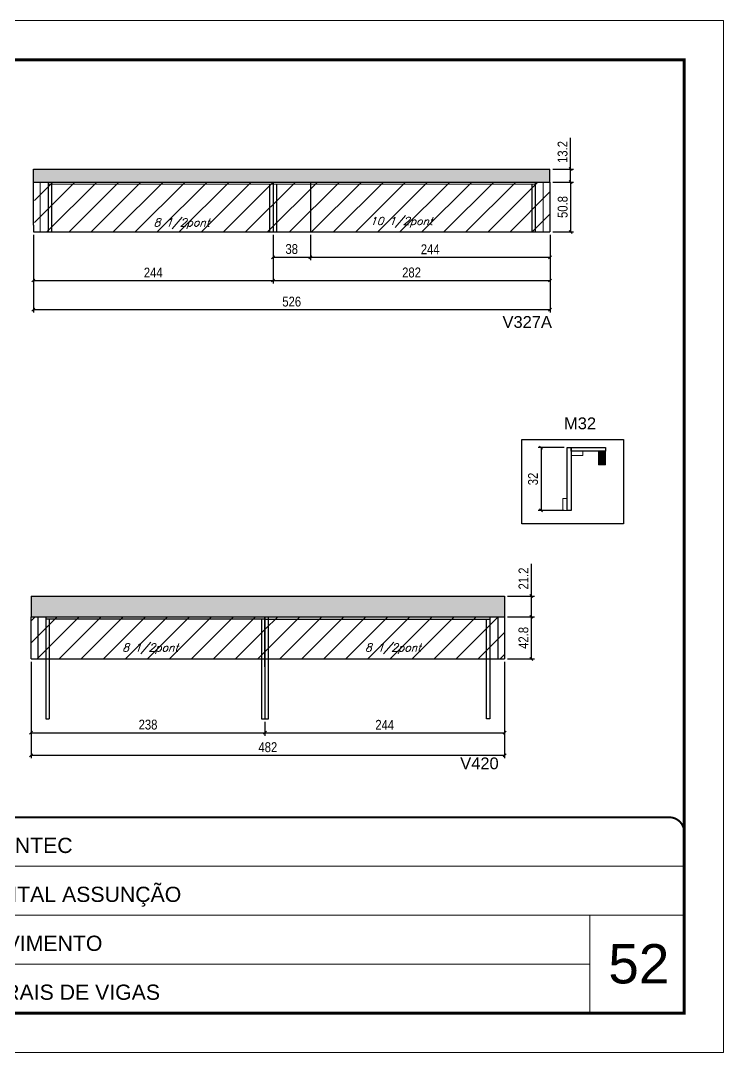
# Model space of a CAD drawing. Extents: x 137137 to 143418, y 10464 to 34486.
# Drawn here: x 142662 to 143377, y 19653 to 20703 of the extents above; entities that cross this region are included whole.
import ezdxf

# ---------------------------------------------------------------- set-up
doc = ezdxf.new("R2010")
doc.units = 0
doc.linetypes.add('CONTINUO', pattern=[0])
doc.linetypes.add('DASHED', pattern=[0.75, 0.5, -0.25])
for name, color, linetype in [('5', 5, 'Continuous'), ('COTA', 241, 'Continuous'), ('Painéis', 200, 'Continuous'), ('Reaproveitamento', 251, 'Continuous'), ('SARR_2.2x7', 40, 'Continuous'), ('SARR_3.5x7', 81, 'Continuous'), ('texto', 7, 'Continuous')]:
    doc.layers.add(name, color=color, linetype=linetype)
for name, color, linetype, lineweight in [('CARIMBO', 255, 'Continuous', 9), ('Folhas', 255, 'Continuous', 9), ('Madeira', 126, 'Continuous', 18), ('Sarr 2.2x7', 40, 'Continuous', 9), ('SARRAFO DE PRESSAO', 251, 'DASHED', 9)]:
    doc.layers.add(name, color=color, linetype=linetype, lineweight=lineweight)
doc.styles.add('ARIAL', font='arial.ttf')
doc.styles.add('COTA TECNICA', font='techl___.ttf', dxfattribs={"height": 10})
doc.styles.add('Romans', font='romans.shx')
doc.styles.get("Standard").update_dxf_attribs({"font": 'arial.ttf'})
doc.dimstyles.new('PAINEL', dxfattribs={"dimtxt": 10, "dimasz": 3, "dimexe": 3, "dimexo": 3, "dimgap": 3, "dimtad": 1, "dimdec": 1, "dimzin": 12, "dimdsep": 46, "dimtxsty": 'COTA TECNICA', "dimblk1": 'OBLIQUE', "dimblk2": 'OBLIQUE', "dimsah": 1, "dimcen": 0.9, "dimclrd": 4, "dimclre": 4, "dimclrt": 240, "dimadec": 1, "dimazin": 3, "dimtfac": 1, "dimtdec": 1, "dimtmove": 0, "dimatfit": 3, "dimfxl": 1, "dimtolj": 1, "dimtzin": 12, "dimarcsym": 0})

# ---------------------------------------------------------------- blocks, each defined once
blk = doc.blocks.new('9999999999')
at = {"color": 30, "linetype": 'CONTINUO'}
for p, q in [((98564.6, 34379.6), (99584, 34379.6)), ((98564.6, 34329.8), (99488, 34329.8)), ((99584, 34329.8), (99488, 34329.8)), ((99488, 34329.8), (99488, 34230.2)), ((98564.6, 34280), (99488, 34280))]:
    blk.add_line(p, q, dxfattribs=at)
at = {"color": 30, "linetype": 'CONTINUO', "const_width": 2}
blk.add_lwpolyline([(99584, 34230.2), (99584, 34414.4, 0.414214), (99569, 34429.4), (98229, 34429.4, 0.414214), (98214, 34414.4), (98214, 34245.2, 0.414214), (98229, 34230.2), (99584, 34230.2)], format="xyb", dxfattribs=at)
at = {"layer": 'Folhas'}
blk.add_lwpolyline([(98139, 34190.2), (99624, 34190.2), (99624, 35240.2), (98139, 35240.2)], close=True, dxfattribs=at)
at = {"layer": 'Folhas', "color": 30, "const_width": 3}
blk.add_lwpolyline([(98214, 34230.2), (99584, 34230.2), (99584, 35200.2), (98214, 35200.2)], close=True, dxfattribs=at)
at = {"color": 7, "linetype": 'Continuous', "ltscale": 5, "style": 'ARIAL'}
for s, height, p in [('ROCONTEC', 15.48, (98837.7, 34393.1)), ('HOSPITAL ASSUNÇÃO', 15.483, (98837.7, 34343.3)), ('2° PAVIMENTO', 15.483, (98837.7, 34293.5)), ('LATERAIS DE VIGAS', 15.483, (98837.7, 34243.7))]:
    blk.add_text(s, height=height, dxfattribs=at).set_placement(p)
blk = doc.blocks.new('_Oblique')
at = {"color": 0, "linetype": 'ByBlock', "lineweight": -2}
blk.add_line((-0.5, -0.5), (0.5, 0.5), dxfattribs=at)
blk = doc.blocks.new('*D1843')
at = {"layer": 'COTA', "color": 4, "lineweight": -2, "ltscale": 25, "transparency": 16777216}
for p, q in [((142674.8, 20484.8), (142674.8, 20435.4)), ((142918.8, 20484.8), (142918.8, 20435.4)), ((142674.8, 20438.4), (142918.8, 20438.4))]:
    blk.add_line(p, q, dxfattribs=at)
at = {"layer": 'Defpoints', "color": 0, "ltscale": 25, "transparency": 16777216}
for p in [(142674.8, 20487.8), (142918.8, 20487.8), (142918.8, 20438.4)]:
    blk.add_point(p, dxfattribs=at)
at = {"layer": 'COTA', "color": 4, "lineweight": -2, "ltscale": 25, "transparency": 16777216, "xscale": 3, "yscale": 3, "zscale": 3, "rotation": 180}
blk.add_blockref('_Oblique', (142674.8, 20438.4), dxfattribs=at)
at = {"layer": 'COTA', "color": 4, "lineweight": -2, "ltscale": 25, "transparency": 16777216, "xscale": 3, "yscale": 3, "zscale": 3}
blk.add_blockref('_Oblique', (142918.8, 20438.4), dxfattribs=at)
at = {"layer": 'COTA', "color": 240, "ltscale": 25, "transparency": 16777216, "insert": (142796.8, 20446.5), "char_height": 10, "attachment_point": 5, "style": 'COTA TECNICA'}
blk.add_mtext('\\A1;244', dxfattribs=at)
blk = doc.blocks.new('*D1844')
at = {"layer": 'COTA', "color": 4, "lineweight": -2, "ltscale": 25, "transparency": 16777216}
for p, q in [((142956.8, 20484.8), (142956.8, 20459.1)), ((143200.8, 20484.8), (143200.8, 20459.1)), ((142956.8, 20462.1), (143200.8, 20462.1))]:
    blk.add_line(p, q, dxfattribs=at)
at = {"layer": 'Defpoints', "color": 0, "ltscale": 25, "transparency": 16777216}
for p in [(142956.8, 20487.8), (143200.8, 20487.8), (143200.8, 20462.1)]:
    blk.add_point(p, dxfattribs=at)
at = {"layer": 'COTA', "color": 4, "lineweight": -2, "ltscale": 25, "transparency": 16777216, "xscale": 3, "yscale": 3, "zscale": 3, "rotation": 180}
blk.add_blockref('_Oblique', (142956.8, 20462.1), dxfattribs=at)
at = {"layer": 'COTA', "color": 4, "lineweight": -2, "ltscale": 25, "transparency": 16777216, "xscale": 3, "yscale": 3, "zscale": 3}
blk.add_blockref('_Oblique', (143200.8, 20462.1), dxfattribs=at)
at = {"layer": 'COTA', "color": 240, "ltscale": 25, "transparency": 16777216, "insert": (143078.8, 20470.2), "char_height": 10, "attachment_point": 5, "style": 'COTA TECNICA'}
blk.add_mtext('\\A1;244', dxfattribs=at)
blk = doc.blocks.new('*D1845')
at = {"layer": 'COTA', "color": 4, "lineweight": -2, "ltscale": 25, "transparency": 16777216}
for p, q in [((143203.8, 20538.6), (143224.8, 20538.6)), ((143221.8, 20538.6), (143221.8, 20487.8)), ((143203.8, 20487.8), (143224.8, 20487.8))]:
    blk.add_line(p, q, dxfattribs=at)
at = {"layer": 'Defpoints', "color": 0, "ltscale": 25, "transparency": 16777216}
for p in [(143200.8, 20538.6), (143200.8, 20487.8), (143221.8, 20487.8)]:
    blk.add_point(p, dxfattribs=at)
at = {"layer": 'COTA', "color": 4, "lineweight": -2, "ltscale": 25, "transparency": 16777216, "xscale": 3, "yscale": 3, "zscale": 3}
for p, rotation in [((143221.8, 20538.6), 90), ((143221.8, 20487.8), 270)]:
    blk.add_blockref('_Oblique', p, dxfattribs=dict(at, rotation=rotation))
at = {"layer": 'COTA', "color": 240, "ltscale": 25, "transparency": 16777216, "insert": (143213.7, 20513.2), "char_height": 10, "attachment_point": 5, "rotation": 90, "style": 'COTA TECNICA'}
blk.add_mtext('\\A1;50.8', dxfattribs=at)
blk = doc.blocks.new('*D1573')
at = {"layer": 'COTA', "color": 4, "lineweight": -2, "ltscale": 25, "transparency": 16777216}
for p, q in [((142674.8, 20484.8), (142674.8, 20405.8)), ((143200.8, 20484.8), (143200.8, 20405.8)), ((142674.8, 20408.8), (143200.8, 20408.8))]:
    blk.add_line(p, q, dxfattribs=at)
at = {"layer": 'Defpoints', "color": 0, "ltscale": 25, "transparency": 16777216}
for p in [(142674.8, 20487.8), (143200.8, 20487.8), (143200.8, 20408.8)]:
    blk.add_point(p, dxfattribs=at)
at = {"layer": 'COTA', "color": 4, "lineweight": -2, "ltscale": 25, "transparency": 16777216, "xscale": 3, "yscale": 3, "zscale": 3, "rotation": 180}
blk.add_blockref('_Oblique', (142674.8, 20408.8), dxfattribs=at)
at = {"layer": 'COTA', "color": 4, "lineweight": -2, "ltscale": 25, "transparency": 16777216, "xscale": 3, "yscale": 3, "zscale": 3}
blk.add_blockref('_Oblique', (143200.8, 20408.8), dxfattribs=at)
at = {"layer": 'COTA', "color": 240, "ltscale": 25, "transparency": 16777216, "insert": (142937.8, 20416.9), "char_height": 10, "attachment_point": 5, "style": 'COTA TECNICA'}
blk.add_mtext('\\A1;526', dxfattribs=at)
blk = doc.blocks.new('*D1846')
at = {"layer": 'COTA', "color": 4, "lineweight": -2, "ltscale": 25, "transparency": 16777216}
for p, q in [((142918.8, 20484.8), (142918.8, 20459.1)), ((142956.8, 20484.8), (142956.8, 20459.1)), ((142918.8, 20462.1), (142956.8, 20462.1))]:
    blk.add_line(p, q, dxfattribs=at)
at = {"layer": 'Defpoints', "color": 0, "ltscale": 25, "transparency": 16777216}
for p in [(142918.8, 20487.8), (142956.8, 20487.8), (142956.8, 20462.1)]:
    blk.add_point(p, dxfattribs=at)
at = {"layer": 'COTA', "color": 4, "lineweight": -2, "ltscale": 25, "transparency": 16777216, "xscale": 3, "yscale": 3, "zscale": 3, "rotation": 180}
blk.add_blockref('_Oblique', (142918.8, 20462.1), dxfattribs=at)
at = {"layer": 'COTA', "color": 4, "lineweight": -2, "ltscale": 25, "transparency": 16777216, "xscale": 3, "yscale": 3, "zscale": 3}
blk.add_blockref('_Oblique', (142956.8, 20462.1), dxfattribs=at)
at = {"layer": 'COTA', "color": 240, "ltscale": 25, "transparency": 16777216, "insert": (142937.8, 20470.4), "char_height": 10, "attachment_point": 5, "style": 'COTA TECNICA'}
blk.add_mtext('\\A1;38', dxfattribs=at)
blk = doc.blocks.new('*D1574')
at = {"layer": 'COTA', "color": 4, "lineweight": -2, "ltscale": 25, "transparency": 16777216}
for p, q in [((142918.8, 20484.8), (142918.8, 20435.4)), ((143200.8, 20484.8), (143200.8, 20435.4)), ((142918.8, 20438.4), (143200.8, 20438.4))]:
    blk.add_line(p, q, dxfattribs=at)
at = {"layer": 'Defpoints', "color": 0, "ltscale": 25, "transparency": 16777216}
for p in [(142918.8, 20487.8), (143200.8, 20487.8), (143200.8, 20438.4)]:
    blk.add_point(p, dxfattribs=at)
at = {"layer": 'COTA', "color": 4, "lineweight": -2, "ltscale": 25, "transparency": 16777216, "xscale": 3, "yscale": 3, "zscale": 3, "rotation": 180}
blk.add_blockref('_Oblique', (142918.8, 20438.4), dxfattribs=at)
at = {"layer": 'COTA', "color": 4, "lineweight": -2, "ltscale": 25, "transparency": 16777216, "xscale": 3, "yscale": 3, "zscale": 3}
blk.add_blockref('_Oblique', (143200.8, 20438.4), dxfattribs=at)
at = {"layer": 'COTA', "color": 240, "ltscale": 25, "transparency": 16777216, "insert": (143059.8, 20446.5), "char_height": 10, "attachment_point": 5, "style": 'COTA TECNICA'}
blk.add_mtext('\\A1;282', dxfattribs=at)
blk = doc.blocks.new('*D1850')
at = {"layer": 'Defpoints', "color": 0, "linetype": 'ByBlock', "transparency": 16777216}
for p in [(143218.2, 20268.4), (143191.7, 20204.4), (143218.2, 20204.4)]:
    blk.add_point(p, dxfattribs=at)
at = {"layer": 'Sarr 2.2x7', "color": 4, "linetype": 'ByBlock', "lineweight": -2, "transparency": 16777216}
for p, q in [((143215.2, 20268.4), (143188.7, 20268.4)), ((143191.7, 20268.4), (143191.7, 20204.4)), ((143215.2, 20204.4), (143188.7, 20204.4))]:
    blk.add_line(p, q, dxfattribs=at)
at = {"layer": 'Sarr 2.2x7', "color": 4, "linetype": 'ByBlock', "lineweight": -2, "transparency": 16777216, "xscale": 3, "yscale": 3, "zscale": 3}
for p, rotation in [((143191.7, 20268.4), 90), ((143191.7, 20204.4), 270)]:
    blk.add_blockref('_Oblique', p, dxfattribs=dict(at, rotation=rotation))
at = {"layer": 'Sarr 2.2x7', "color": 240, "linetype": 'ByBlock', "transparency": 16777216, "insert": (143183.5, 20236.4), "char_height": 10, "attachment_point": 5, "rotation": 90, "style": 'COTA TECNICA'}
blk.add_mtext('\\A1;32', dxfattribs=at)
blk = doc.blocks.new('*D1853')
at = {"layer": 'COTA', "color": 4, "lineweight": -2, "ltscale": 25, "transparency": 16777216}
for p, q in [((143221.8, 20551.8), (143221.8, 20583.6)), ((143203.8, 20551.8), (143224.8, 20551.8)), ((143221.8, 20538.6), (143221.8, 20551.8)), ((143203.8, 20538.6), (143224.8, 20538.6))]:
    blk.add_line(p, q, dxfattribs=at)
at = {"layer": 'Defpoints', "color": 0, "ltscale": 25, "transparency": 16777216}
for p in [(143200.8, 20551.8), (143221.8, 20551.8), (143200.8, 20538.6)]:
    blk.add_point(p, dxfattribs=at)
at = {"layer": 'COTA', "color": 4, "lineweight": -2, "ltscale": 25, "transparency": 16777216, "xscale": 3, "yscale": 3, "zscale": 3}
for p, rotation in [((143221.8, 20551.8), 90), ((143221.8, 20538.6), 270)]:
    blk.add_blockref('_Oblique', p, dxfattribs=dict(at, rotation=rotation))
at = {"layer": 'COTA', "color": 240, "ltscale": 25, "transparency": 16777216, "insert": (143213.6, 20569.2), "char_height": 10, "attachment_point": 5, "rotation": 90, "style": 'COTA TECNICA'}
blk.add_mtext('\\A1;13.2', dxfattribs=at)
blk = doc.blocks.new('*D1858')
at = {"layer": 'COTA', "color": 4, "lineweight": -2, "ltscale": 25, "transparency": 16777216}
for p, q in [((143157.5, 20096.1), (143184.9, 20096.1)), ((143181.9, 20053.3), (143181.9, 20096.1)), ((143157.5, 20053.3), (143184.9, 20053.3))]:
    blk.add_line(p, q, dxfattribs=at)
at = {"layer": 'Defpoints', "color": 0, "ltscale": 25, "transparency": 16777216}
for p in [(143154.5, 20096.1), (143181.9, 20096.1), (143154.5, 20053.3)]:
    blk.add_point(p, dxfattribs=at)
at = {"layer": 'COTA', "color": 4, "lineweight": -2, "ltscale": 25, "transparency": 16777216, "xscale": 3, "yscale": 3, "zscale": 3}
for p, rotation in [((143181.9, 20096.1), 90), ((143181.9, 20053.3), 270)]:
    blk.add_blockref('_Oblique', p, dxfattribs=dict(at, rotation=rotation))
at = {"layer": 'COTA', "color": 240, "ltscale": 25, "transparency": 16777216, "insert": (143173.8, 20074.7), "char_height": 10, "attachment_point": 5, "rotation": 90, "style": 'COTA TECNICA'}
blk.add_mtext('\\A1;42.8', dxfattribs=at)
blk = doc.blocks.new('*D1859')
at = {"layer": 'COTA', "color": 4, "lineweight": -2, "ltscale": 25, "transparency": 16777216}
for p, q in [((143181.9, 20117.3), (143181.9, 20150)), ((143157.5, 20117.3), (143184.9, 20117.3)), ((143181.9, 20096.1), (143181.9, 20117.3)), ((143157.5, 20096.1), (143184.9, 20096.1))]:
    blk.add_line(p, q, dxfattribs=at)
at = {"layer": 'Defpoints', "color": 0, "ltscale": 25, "transparency": 16777216}
for p in [(143154.5, 20117.3), (143181.9, 20117.3), (143154.5, 20096.1)]:
    blk.add_point(p, dxfattribs=at)
at = {"layer": 'COTA', "color": 4, "lineweight": -2, "ltscale": 25, "transparency": 16777216, "xscale": 3, "yscale": 3, "zscale": 3}
for p, rotation in [((143181.9, 20117.3), 90), ((143181.9, 20096.1), 270)]:
    blk.add_blockref('_Oblique', p, dxfattribs=dict(at, rotation=rotation))
at = {"layer": 'COTA', "color": 240, "ltscale": 25, "transparency": 16777216, "insert": (143173.8, 20135.1), "char_height": 10, "attachment_point": 5, "rotation": 90, "style": 'COTA TECNICA'}
blk.add_mtext('\\A1;21.2', dxfattribs=at)
blk = doc.blocks.new('*D1602')
at = {"layer": 'COTA', "color": 4, "lineweight": -2, "ltscale": 25, "transparency": 16777216}
for p, q in [((142672.5, 20050.3), (142672.5, 19952.3)), ((143154.5, 20050.3), (143154.5, 19952.3)), ((142672.5, 19955.3), (143154.5, 19955.3))]:
    blk.add_line(p, q, dxfattribs=at)
at = {"layer": 'Defpoints', "color": 0, "ltscale": 25, "transparency": 16777216}
for p in [(142672.5, 20053.3), (143154.5, 20053.3), (143154.5, 19955.3)]:
    blk.add_point(p, dxfattribs=at)
at = {"layer": 'COTA', "color": 4, "lineweight": -2, "ltscale": 25, "transparency": 16777216, "xscale": 3, "yscale": 3, "zscale": 3, "rotation": 180}
blk.add_blockref('_Oblique', (142672.5, 19955.3), dxfattribs=at)
at = {"layer": 'COTA', "color": 4, "lineweight": -2, "ltscale": 25, "transparency": 16777216, "xscale": 3, "yscale": 3, "zscale": 3}
blk.add_blockref('_Oblique', (143154.5, 19955.3), dxfattribs=at)
at = {"layer": 'COTA', "color": 240, "ltscale": 25, "transparency": 16777216, "insert": (142913.5, 19963.4), "char_height": 10, "attachment_point": 5, "style": 'COTA TECNICA'}
blk.add_mtext('\\A1;482', dxfattribs=at)
blk = doc.blocks.new('*D1865')
at = {"layer": 'COTA', "color": 4, "lineweight": -2, "ltscale": 25, "transparency": 16777216}
for p, q in [((142672.5, 20050.3), (142672.5, 19975.1)), ((142910.5, 19989.3), (142910.5, 19975.1)), ((142672.5, 19978.1), (142910.5, 19978.1))]:
    blk.add_line(p, q, dxfattribs=at)
at = {"layer": 'Defpoints', "color": 0, "ltscale": 25, "transparency": 16777216}
for p in [(142672.5, 20053.3), (142910.5, 19992.3), (142910.5, 19978.1)]:
    blk.add_point(p, dxfattribs=at)
at = {"layer": 'COTA', "color": 4, "lineweight": -2, "ltscale": 25, "transparency": 16777216, "xscale": 3, "yscale": 3, "zscale": 3, "rotation": 180}
blk.add_blockref('_Oblique', (142672.5, 19978.1), dxfattribs=at)
at = {"layer": 'COTA', "color": 4, "lineweight": -2, "ltscale": 25, "transparency": 16777216, "xscale": 3, "yscale": 3, "zscale": 3}
blk.add_blockref('_Oblique', (142910.5, 19978.1), dxfattribs=at)
at = {"layer": 'COTA', "color": 240, "ltscale": 25, "transparency": 16777216, "insert": (142791.5, 19986.4), "char_height": 10, "attachment_point": 5, "style": 'COTA TECNICA'}
blk.add_mtext('\\A1;238', dxfattribs=at)
blk = doc.blocks.new('*D1866')
at = {"layer": 'COTA', "color": 4, "lineweight": -2, "ltscale": 25, "transparency": 16777216}
for p, q in [((143154.5, 20050.3), (143154.5, 19975.1)), ((142910.5, 19989.3), (142910.5, 19975.1)), ((142910.5, 19978.1), (143154.5, 19978.1))]:
    blk.add_line(p, q, dxfattribs=at)
at = {"layer": 'Defpoints', "color": 0, "ltscale": 25, "transparency": 16777216}
for p in [(143154.5, 20053.3), (142910.5, 19992.3), (143154.5, 19978.1)]:
    blk.add_point(p, dxfattribs=at)
at = {"layer": 'COTA', "color": 4, "lineweight": -2, "ltscale": 25, "transparency": 16777216, "xscale": 3, "yscale": 3, "zscale": 3, "rotation": 180}
blk.add_blockref('_Oblique', (142910.5, 19978.1), dxfattribs=at)
at = {"layer": 'COTA', "color": 4, "lineweight": -2, "ltscale": 25, "transparency": 16777216, "xscale": 3, "yscale": 3, "zscale": 3}
blk.add_blockref('_Oblique', (143154.5, 19978.1), dxfattribs=at)
at = {"layer": 'COTA', "color": 240, "ltscale": 25, "transparency": 16777216, "insert": (143032.5, 19986.2), "char_height": 10, "attachment_point": 5, "style": 'COTA TECNICA'}
blk.add_mtext('\\A1;244', dxfattribs=at)

msp = doc.modelspace()

# ---------------------------------------------------------------- hatches: boundary and pattern name
at = {"layer": 'COTA', "linetype": 'ByBlock'}
h = msp.add_hatch(dxfattribs=at)
h.set_pattern_fill('AR-CONC', color=256, scale=0.03)
h.paths.add_polyline_path([(142674.77, 20551.85), (142674.77, 20538.65), (143200.77, 20538.65), (143200.77, 20551.85)])
h = msp.add_hatch(dxfattribs=at)
h.set_pattern_fill('AR-CONC', color=256, scale=0.03)
h.paths.add_polyline_path([(142672.53, 20117.28), (142672.53, 20096.08), (142910.53, 20096.08), (143154.53, 20096.08), (143154.53, 20117.28)])
at = {"layer": 'Madeira'}
h = msp.add_hatch(dxfattribs=at)
h.set_pattern_fill('ANSI31', color=256, scale=0.2, angle=270, style=0)
h.set_pattern_definition([(315, (159823.1568, 6916.70565), (0.449012806, 0.449012806), [])])
h.paths.add_polyline_path([(143257.14, 20264.84), (143250.14, 20264.84), (143250.14, 20250.84), (143257.14, 20250.84)])
at = {"layer": 'Reaproveitamento', "ltscale": 25}
h = msp.add_hatch(dxfattribs=at)
h.set_pattern_fill('ANSI31', color=256, scale=5)
h.set_pattern_definition([(45, (217.225, 13.2), (-11.2253202, 11.2253202), [])])
h.paths.add_polyline_path([(142675.77, 20538.65), (142675.77, 20487.85), (143200.77, 20487.85), (143200.77, 20538.65)])
h = msp.add_hatch(dxfattribs=at)
h.set_pattern_fill('ANSI31', color=256, scale=5)
h.paths.add_polyline_path([(142672.53, 20096.08), (142672.53, 20053.28), (142910.53, 20053.28), (142910.53, 20096.08)])
h = msp.add_hatch(dxfattribs=at)
h.set_pattern_fill('ANSI31', color=256, scale=5)
h.paths.add_polyline_path([(143154.53, 20053.28), (143154.53, 20096.08), (142910.53, 20096.08), (142910.53, 20053.28)])

# ---------------------------------------------------------------- linework, layer by layer
at = {"linetype": 'ByBlock'}
msp.add_lwpolyline([(143172.23, 20276.59), (143275.66, 20276.59), (143275.66, 20190.66), (143172.23, 20190.66)], close=True, dxfattribs=at)
at = {"layer": 'COTA', "linetype": 'ByBlock'}
for p, q in [((142674.77, 20551.85), (143200.77, 20551.85)), ((142674.77, 20538.65), (142674.77, 20551.85)), ((143200.77, 20538.65), (143200.77, 20551.85)), ((142672.53, 20117.28), (143154.53, 20117.28)), ((142672.53, 20117.28), (142672.53, 20096.08)), ((143154.53, 20117.28), (143154.53, 20096.08))]:
    msp.add_line(p, q, dxfattribs=at)
at = {"layer": 'Madeira'}
msp.add_lwpolyline([(143257.14, 20264.84), (143250.14, 20264.84), (143250.14, 20250.84), (143257.14, 20250.84)], close=True, dxfattribs=at)
at = {"layer": 'Painéis'}
for p, q in [((142674.77, 20538.65), (143200.77, 20538.65)), ((142674.77, 20494.65), (142674.77, 20538.65)), ((143200.77, 20538.65), (143200.77, 20487.85)), ((142674.77, 20487.85), (143200.77, 20487.85)), ((142672.53, 20096.08), (142910.53, 20096.08)), ((142672.53, 20053.28), (142910.53, 20053.28))]:
    msp.add_line(p, q, dxfattribs=at)
at = {"layer": 'Painéis', "ltscale": 25}
for p, q in [((142918.77, 20538.65), (142918.77, 20487.85)), ((142956.77, 20538.65), (142956.77, 20487.85)), ((142674.77, 20494.65), (142674.77, 20487.85)), ((142672.53, 20053.28), (142672.53, 20096.08)), ((142910.53, 20045.28), (142910.53, 20096.08)), ((142910.53, 20096.08), (143154.53, 20096.08)), ((143154.53, 20096.08), (143154.53, 20053.28)), ((142910.53, 20053.28), (143154.53, 20053.28))]:
    msp.add_line(p, q, dxfattribs=at)
at = {"layer": 'Painéis'}
msp.add_lwpolyline([(143222.18, 20204.44), (143218.18, 20204.44), (143218.18, 20268.44), (143222.18, 20268.44)], close=True, dxfattribs=at)
at = {"layer": 'Painéis', "linetype": 'ByBlock'}
msp.add_lwpolyline([(143222.18, 20268.44), (143257.12, 20268.44), (143257.12, 20264.84), (143222.18, 20264.84), (143222.18, 20268.44)], dxfattribs=at)
at = {"layer": 'Sarr 2.2x7'}
for p, q in [((142681.77, 20487.85), (142681.77, 20538.65)), ((143193.77, 20538.65), (143193.77, 20487.85)), ((142689.77, 20536.45), (142918.77, 20536.45)), ((142918.77, 20536.45), (143185.77, 20536.45))]:
    msp.add_line(p, q, dxfattribs=at)
at = {"layer": 'Sarr 2.2x7', "linetype": 'ByBlock'}
for points in [[(143222.18, 20264.84), (143234.18, 20264.84), (143234.18, 20260.44), (143222.18, 20260.44), (143222.18, 20264.84)], [(143213.78, 20204.44), (143213.78, 20216.44), (143218.18, 20216.44), (143218.18, 20204.44), (143213.78, 20204.44)]]:
    msp.add_lwpolyline(points, dxfattribs=at)
at = {"layer": 'SARR_2.2x7', "linetype": 'Continuous'}
for p, q in [((142679.53, 20053.28), (142679.53, 20096.08)), ((142910.53, 20093.88), (142687.53, 20093.88)), ((142910.53, 20093.88), (143139.53, 20093.88)), ((143147.53, 20096.08), (143147.53, 20053.28))]:
    msp.add_line(p, q, dxfattribs=at)
at = {"layer": 'SARR_3.5x7'}
for p, q in [((142689.77, 20538.65), (142689.77, 20487.85)), ((143185.77, 20538.65), (143185.77, 20487.85)), ((142693.27, 20536.45), (142693.27, 20487.85)), ((142915.27, 20536.45), (142915.27, 20487.85)), ((142922.27, 20536.45), (142922.27, 20487.85)), ((143182.27, 20536.45), (143182.27, 20487.85)), ((142687.53, 20096.08), (142687.53, 19992.28)), ((142691.03, 20093.88), (142691.03, 19992.28)), ((142907.03, 20093.88), (142907.03, 19992.28)), ((142910.53, 20096.08), (142910.53, 19992.28)), ((142914.03, 19992.28), (142914.03, 20096.08)), ((142687.53, 19992.28), (142691.03, 19992.28)), ((142907.03, 19992.28), (142914.03, 19992.28))]:
    msp.add_line(p, q, dxfattribs=at)
msp.add_lwpolyline([(143139.53, 20096.08), (143139.53, 19992.28), (143136.03, 19992.28), (143136.03, 20093.88)], dxfattribs=at)

# ---------------------------------------------------------------- block references
at = {"layer": 'SARRAFO DE PRESSAO', "color": 6, "linetype": 'ByBlock'}
msp.add_blockref('9999999999', (43753.31, -14537.33), dxfattribs=at)

# ---------------------------------------------------------------- texts
at = {"layer": '5', "linetype": 'Continuous'}
for s, p in [('V327A', (143152.44, 20390.19)), ('V420', (143109.37, 19940.99))]:
    msp.add_text(s, height=12, rotation=359.99996, dxfattribs=at).set_placement(p)
at = {"layer": '5', "color": 7, "linetype": 'Continuous'}
msp.add_text('M32', height=12, rotation=359.99996, dxfattribs=at).set_placement((143215.07, 20287.04))
at = {"layer": 'CARIMBO', "style": 'ARIAL'}
msp.add_text('52', height=40, dxfattribs=at).set_placement((143260.15, 19723.02))
at = {"layer": 'texto', "color": 2, "char_height": 8, "attachment_point": 5, "style": 'Romans'}
for s, insert in [('{\\Q19;\\C256;8 1/2pont}', (142825.71, 20496.17)), ('{\\Q19;\\C256;10 1/2pont}', (143049.43, 20497.58)), ('{\\Q19;\\C256;8 1/2pont}', (142793.83, 20063.63)), ('{\\Q19;\\C256;8 1/2pont}', (143040.91, 20063.63))]:
    msp.add_mtext(s, dxfattribs=dict(at, insert=insert))

# ---------------------------------------------------------------- dimensions: what is measured, and where the dimension line sits
at = {"layer": 'COTA', "ltscale": 25}
for base, p1, p2, picture, middle in [((143221.8, 20551.85), (143200.77, 20538.65), (143200.77, 20551.85), '*D1853', (143213.58, 20569.22)), ((143221.8, 20487.85), (143200.77, 20538.65), (143200.77, 20487.85), '*D1845', (143213.67, 20513.25)), ((143181.9, 20117.28), (143154.53, 20096.08), (143154.53, 20117.28), '*D1859', (143173.84, 20135.14)), ((143181.9, 20096.08), (143154.53, 20053.28), (143154.53, 20096.08), '*D1858', (143173.8, 20074.68))]:
    dim = msp.add_linear_dim(base=base, p1=p1, p2=p2, angle=90, dimstyle='PAINEL', dxfattribs=at)
    dim.commit()
    dim.dimension.update_dxf_attribs({"geometry": picture, "text_midpoint": middle})
for base, p1, p2, picture, middle in [((142918.77, 20438.44), (142674.77, 20487.85), (142918.77, 20487.85), '*D1843', (142796.77, 20446.51)), ((143200.77, 20462.14), (142956.77, 20487.85), (143200.77, 20487.85), '*D1844', (143078.77, 20470.21))]:
    dim = msp.add_linear_dim(base=base, p1=p1, p2=p2, dimstyle='PAINEL', override={"dimtmove": 1}, dxfattribs=at)
    dim.commit()
    dim.dimension.update_dxf_attribs({"geometry": picture, "text_midpoint": middle})
for base, p1, p2, picture, middle in [((143200.77, 20408.77), (142674.77, 20487.85), (143200.77, 20487.85), '*D1573', (142937.77, 20416.88)), ((142956.77, 20462.14), (142918.77, 20487.85), (142956.77, 20487.85), '*D1846', (142937.77, 20470.38)), ((143200.77, 20438.44), (142918.77, 20487.85), (143200.77, 20487.85), '*D1574', (143059.77, 20446.53)), ((143154.53, 19955.28), (142672.53, 20053.28), (143154.53, 20053.28), '*D1602', (142913.53, 19963.37)), ((142910.53, 19978.11), (142672.53, 20053.28), (142910.53, 19992.28), '*D1865', (142791.53, 19986.35)), ((143154.53, 19978.11), (142910.53, 19992.28), (143154.53, 20053.28), '*D1866', (143032.53, 19986.19))]:
    dim = msp.add_linear_dim(base=base, p1=p1, p2=p2, dimstyle='PAINEL', dxfattribs=at)
    dim.commit()
    dim.dimension.update_dxf_attribs({"geometry": picture, "text_midpoint": middle})
at = {"layer": 'Sarr 2.2x7', "linetype": 'ByBlock'}
dim = msp.add_linear_dim(base=(143191.74, 20204.44), p1=(143218.18, 20268.44), p2=(143218.18, 20204.44), angle=90, dimstyle='PAINEL', override={"dimlfac": 0.5}, dxfattribs=at)
dim.commit()
dim.dimension.update_dxf_attribs({"geometry": '*D1850', "text_midpoint": (143183.52, 20236.44)})

doc.saveas('drawing.dxf')
